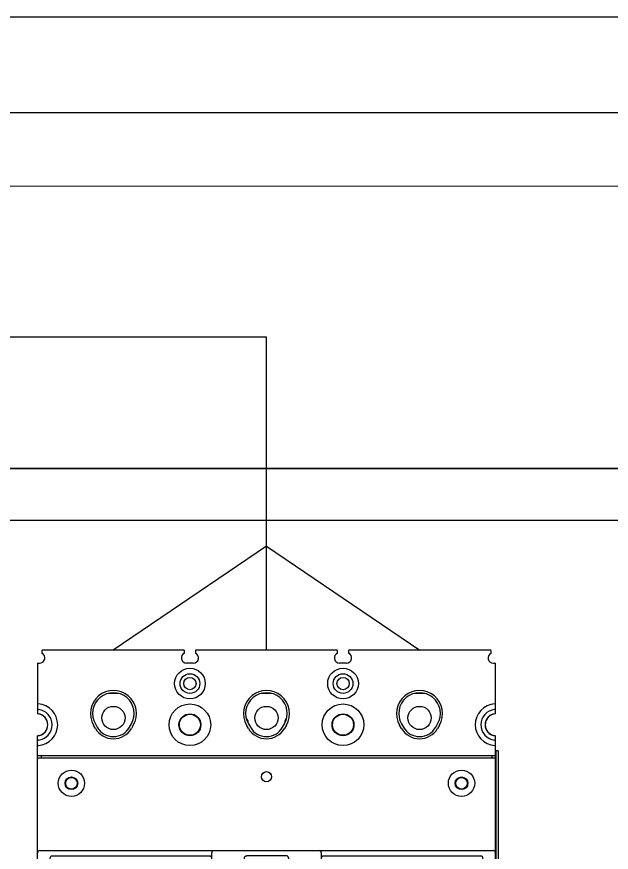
# Model space of a CAD drawing. Header units: metres. Extents: x 665631 to 671054, y 4275967 to 4279024.
# Drawn here: x 666112.53 to 666125.44, y 4276650.11 to 4276668.25 of the extents above; entities that cross this region are included whole.
import ezdxf

# ---------------------------------------------------------------- set-up
doc = ezdxf.new("R2010")
doc.units = ezdxf.units.M
doc.linetypes.add('CENTER', pattern=[2, 1.25, -0.25, 0.25, -0.25])
doc.layers.get('0').update_dxf_attribs({"color": 5, "lineweight": 0})
doc.layers.add('AFB ANTED', color=7, linetype='Continuous')
doc.layers.add('DEFAULT_1', color=7, linetype='CENTER')

# ---------------------------------------------------------------- blocks, each defined once
blk = doc.blocks.new('2DF009C')
at = {"color": 7, "linetype": 'Continuous'}
for p, q in [((0.7759066537846593, 126.9383285142058), (0.7759066537846593, 126.6376146876773)), ((25.87260736190092, 127.0935098437776), (0.9310879833565195, 127.0935098437776)), ((26.02778869147278, 126.5502341016672), (26.02778869147278, 126.9383285142058)), ((27.96755532889802, 126.9383285142058), (27.96755532889802, 126.5502341016672)), ((52.97502677073317, 127.0935098437776), (28.12273665846988, 127.0935098437776)), ((53.13020810030503, 126.5502341016672), (53.13020810030503, 126.9383285142058)), ((55.0699747318049, 126.9383285142058), (55.0699747318049, 126.5502341016672)), ((80.16667543992116, 127.0935098437776), (55.22515606730212, 127.0935098437776)), ((80.32185676949302, 126.6376146876773), (80.32185676949302, 126.9383285142058)), ((5.925357982050627e-09, 124.7657898824227), (5.925357982050627e-09, 115.8014436927251)), ((5.925357982050627e-09, 124.7657898824227), (0.3879533298550086, 124.7657898824227)), ((27.59512013437052, 124.7657898824227), (26.40022388600119, 124.7657898824227)), ((54.69753954320186, 124.7657898824227), (53.50264329483252, 124.7657898824227)), ((80.70981009934803, 124.7657898824227), (81.09776342920304, 124.7657898824227)), ((81.09776342920304, 115.8014436927251), (81.09776342920304, 124.7657898824227)), ((14.35779852382166, 119.4120339766378), (12.54288516130691, 119.4120339766378)), ((41.45633839882157, 119.4120339766378), (39.64142503038147, 119.4120339766378)), ((68.55487827382149, 119.4120339766378), (66.73996490538138, 119.4120339766378)), ((10.25855619218419, 114.0000850693013), (10.59453363280863, 113.418155077482)), ((16.30615005231903, 113.418155077482), (16.64212748701812, 114.0000850693013)), ((37.35709606718501, 114.0000850693013), (37.69307350780855, 113.418155077482)), ((43.40468992139449, 113.418155077482), (43.74066736201894, 114.0000850693013)), ((64.45563594218493, 114.0000850693013), (64.79161337688402, 113.418155077482)), ((70.50322979639441, 113.418155077482), (70.8392072310935, 114.0000850693013)), ((10.25855619218419, 113.2241784095913), (9.922578757485098, 113.8061084014116)), ((16.9781049217172, 113.8061084014116), (16.64212748701812, 113.2241784095913)), ((37.35709606718501, 113.2241784095913), (37.02111863248592, 113.8061084014116)), ((44.07664479671803, 113.8061084014116), (43.74066736201894, 113.2241784095913)), ((64.45563594218493, 113.2241784095913), (64.11965850156048, 113.8061084014116)), ((71.17518467171794, 113.8061084014116), (70.8392072310935, 113.2241784095913)), ((5.925357982050627e-09, 17.20965933655134), (5.925357982050627e-09, 111.9271591072766)), ((81.09776342920304, 17.20965933655134), (81.09776342920304, 111.9271591072766)), ((5.925357982050627e-09, 108.3941594940752), (81.09776342920304, 108.3941594940752)), ((0.6750387919328205, 108.3941594940752), (0.6750387919328205, 107.9286154994343)), ((80.42272463727022, 108.3941594940752), (80.42272463727022, 107.9286154994343)), ((81.19863129105488, 72.00413744281377), (81.19863129105488, 109.2476568126458)), ((81.58658462090989, 109.2476568126458), (81.19863129105488, 109.2476568126458)), ((81.58658462090989, 109.2476568126458), (81.58658462090989, 72.00413744281377)), ((0.01939766915893415, 46.47680854454211), (0.01939766915893415, 107.7734341698624)), ((80.92318443047225, 107.9286154994343), (0.1745789987307944, 107.9286154994343)), ((81.07836576004411, 46.47680854454211), (81.07836576004411, 107.7734341698624)), ((0.01878129229953629, 101.584962231881), (5.925357982050627e-09, 101.5661809455069)), ((5.925357982050627e-09, 101.5661809455069), (0.01939766915893415, 101.5661809455069)), ((81.07836576004411, 101.5661809455069), (81.09776342920304, 101.5661809455069)), ((81.07898213690441, 101.584962231881), (81.09776342920304, 101.5661809455069)), ((0.01878129229953629, 90.45193450585884), (5.925357982050627e-09, 90.47071579815747)), ((0.01939766915893415, 90.47071579815747), (5.925357982050627e-09, 90.47071579815747)), ((0.4073509930885848, 91.59578044940463), (80.6904124301891, 91.59578044940463)), ((2.219093031840202, 90.23794380379968), (2.219093031840202, 53.92551241732417)), ((30.46209522132085, 90.62589712772933), (2.607046355769853, 90.62589712772933)), ((30.8500485452505, 47.33030586311361), (30.8500485452505, 91.20782711954962)), ((36.66934844567641, 62.97668252938274), (36.66934844567641, 90.2940622185888)), ((44.04046165367163, 90.68201554844381), (37.05730177553141, 90.68201554844381)), ((44.42841498352664, 90.2940622185888), (44.42841498352664, 62.97668252938274)), ((50.24771488395254, 91.20782711954962), (50.24771488395254, 47.33030586311361)), ((78.49071707343319, 90.62589712772933), (50.63566820788219, 90.62589712772933)), ((78.87867039736375, 53.92551241732417), (78.87867039736375, 90.23794380379968)), ((33.37174516857067, 88.53094916665759), (33.37174516857067, 85.42732255151714)), ((33.37174516857067, 88.53094916665759), (33.75969849842568, 88.53094916665759)), ((33.75969849842568, 88.53094916665759), (33.75969849842568, 85.42732255151714)), ((36.28139512174675, 88.56589742887081), (36.28139512174675, 62.88051945003645)), ((44.8163683074572, 62.88051945003645), (44.8163683074572, 88.56589742887081)), ((45.90199103733903, 87.80456855471766), (45.86384229391842, 87.47439536507409)), ((45.86384229391842, 87.47439536507409), (45.86384229391842, 86.48387625829946)), ((45.97828852418115, 88.06870695475027), (45.90199103733903, 87.80456855471766)), ((46.13088348601468, 88.33284536070823), (45.97828852418115, 88.06870695475027)), ((46.13088348601468, 87.7385337651067), (46.09273475444388, 87.47439536507409)), ((46.09273475444388, 87.47439536507409), (46.09273475444388, 86.48387625829946)), ((46.28347848339945, 88.46491456072454), (46.13088348601468, 88.33284536070823)), ((46.20718098470752, 87.93663775473397), (46.13088348601468, 87.7385337651067)), ((46.32162721497025, 88.06870695475027), (46.20718098470752, 87.93663775473397)), ((46.47422221235502, 88.53094916665759), (46.28347848339945, 88.46491456072454)), ((46.47422221235502, 88.13474156068332), (46.32162721497025, 88.06870695475027)), ((46.47422221235502, 88.53094916665759), (46.77941214194834, 88.53094916665759)), ((46.47422221235502, 88.13474156068332), (46.77941214194834, 88.13474156068332)), ((46.77941214194834, 88.53094916665759), (46.97015589460352, 88.46491456072454)), ((46.77941214194834, 88.13474156068332), (46.93200708008135, 88.06870695475027)), ((46.93200708008135, 88.06870695475027), (47.04645331034408, 87.93663775473397)), ((46.97015589460352, 88.46491456072454), (47.12275083273744, 88.33284536070823)), ((47.04645331034408, 87.93663775473397), (47.12275083273744, 87.7385337651067)), ((47.12275083273744, 88.33284536070823), (47.2753457767958, 88.06870695475027)), ((47.12275083273744, 87.7385337651067), (47.16089954060772, 87.47439536507409)), ((47.16089954060772, 87.47439536507409), (47.16089954060772, 86.48387625829946)), ((47.2753457767958, 88.06870695475027), (47.35164329918825, 87.80456855471766)), ((47.35164329918825, 87.80456855471766), (47.38979200705853, 87.47439536507409)), ((47.38979200705853, 87.47439536507409), (47.38979200705853, 86.48387625829946)), ((47.69498199590271, 88.53094916665759), (47.69498199590271, 85.42732255151714)), ((47.69498199590271, 88.53094916665759), (48.0383206866918, 88.53094916665759)), ((47.92387445642908, 88.13474156068332), (47.92387445642908, 85.42732255151714)), ((47.92387445642908, 88.13474156068332), (48.87759312490653, 85.42732255151714)), ((48.0383206866918, 88.53094916665759), (48.99203935516925, 85.88956480490015)), ((48.99203935516925, 88.53094916665759), (48.99203935516925, 85.88956480490015)), ((48.99203935516925, 88.53094916665759), (49.22093181569562, 88.53094916665759)), ((49.22093181569562, 88.53094916665759), (49.22093181569562, 85.42732255151714)), ((45.86384229391842, 86.48387625829946), (45.90199103733903, 86.1537032523338)), ((45.90199103733903, 86.1537032523338), (45.97828852418115, 85.88956480490015)), ((45.97828852418115, 85.88956480490015), (46.13088348601468, 85.62542637524257)), ((46.09273475444388, 86.48387625829946), (46.13088348601468, 86.2197378523424)), ((46.13088348601468, 86.2197378523424), (46.20718098470752, 86.0216340523175)), ((46.20718098470752, 86.0216340523175), (46.32162721497025, 85.88956480490015)), ((46.32162721497025, 85.88956480490015), (46.47422221235502, 85.82353020489245)), ((46.47422221235502, 85.82353020489245), (46.77941214194834, 85.82353020489245)), ((46.93200708008135, 85.88956480490015), (46.77941214194834, 85.82353020489245)), ((47.04645331034408, 86.0216340523175), (46.93200708008135, 85.88956480490015)), ((47.12275083273744, 86.2197378523424), (47.04645331034408, 86.0216340523175)), ((47.16089954060772, 86.48387625829946), (47.12275083273744, 86.2197378523424)), ((47.2753457767958, 85.88956480490015), (47.12275083273744, 85.62542637524257)), ((47.35164329918825, 86.1537032523338), (47.2753457767958, 85.88956480490015)), ((47.38979200705853, 86.48387625829946), (47.35164329918825, 86.1537032523338)), ((33.37174516857067, 85.42732255151714), (33.75969849842568, 85.42732255151714)), ((46.13088348601468, 85.62542637524257), (46.28347848339945, 85.4933571574511)), ((46.28347848339945, 85.4933571574511), (46.47422221235502, 85.42732255151714)), ((46.47422221235502, 85.42732255151714), (46.77941214194834, 85.42732255151714)), ((46.97015589460352, 85.4933571574511), (46.77941214194834, 85.42732255151714)), ((47.12275083273744, 85.62542637524257), (46.97015589460352, 85.4933571574511)), ((47.69498199590271, 85.42732255151714), (47.92387445642908, 85.42732255151714)), ((48.87759312490653, 85.42732255151714), (49.22093181569562, 85.42732255151714)), ((44.04046165367163, 83.12013953857877), (37.05730177553141, 83.12013953857877)), ((81.09776342920304, 82.7116492662326), (81.07836576004411, 82.7116492662326)), ((81.07898213690441, 82.69286797393306), (81.09776342920304, 82.7116492662326)), ((32.20788519085636, 77.6682560136669), (32.20788519085636, 77.28030268973725)), ((32.20788519085636, 77.6682560136669), (34.9235584761409, 77.6682560136669)), ((32.20788519085636, 77.28030268973725), (33.37174516857067, 77.28030268973725)), ((33.37174516857067, 77.28030268973725), (33.37174516857067, 76.11644270609668)), ((33.75969849842568, 77.28030268973725), (33.75969849842568, 76.11644270609668)), ((33.75969849842568, 77.28030268973725), (34.9235584761409, 77.28030268973725)), ((34.9235584761409, 77.6682560136669), (34.9235584761409, 77.28030268973725)), ((32.78981517675129, 76.11644270609668), (33.56572183646131, 73.78872275066624)), ((32.78981517675129, 76.11644270609668), (33.37174516857067, 76.11644270609668)), ((34.34162848432152, 76.11644270609668), (33.56572183646131, 73.78872275066624)), ((33.75969849842568, 76.11644270609668), (34.34162848432152, 76.11644270609668)), ((37.05730177553141, 72.71049816065533), (43.26455499988697, 72.71049816065533)), ((81.58658462090989, 72.00413744281377), (81.19863129105488, 72.00413744281377)), ((45.56692866998583, 69.71108567579176), (45.42623094049577, 69.44694727575916)), ((45.70762642317641, 69.84315488173343), (45.56692866998583, 69.71108567579176)), ((45.88349861170082, 69.90918948174112), (45.70762642317641, 69.84315488173343)), ((45.88349861170082, 69.90918948174112), (46.16489407068093, 69.90918948174112)), ((46.16489407068093, 69.90918948174112), (46.34076627698141, 69.84315488173343)), ((46.34076627698141, 69.84315488173343), (46.4814639886954, 69.71108567579176)), ((46.4814639886954, 69.71108567579176), (46.62216169448493, 69.44694727575916)), ((47.00908051279566, 69.90918948174112), (47.00908051279566, 66.80556286660067)), ((47.00908051279566, 69.90918948174112), (48.27536016708018, 69.90918948174112)), ((48.27536016708018, 69.90918948174112), (48.27536016708018, 69.51298187576685)), ((48.5567555845837, 69.90918948174112), (48.5567555845837, 66.80556286660067)), ((48.5567555845837, 69.90918948174112), (49.8230354403222, 69.90918948174112)), ((49.8230354403222, 69.90918948174112), (49.8230354403222, 69.51298187576685)), ((45.35588206982629, 69.18280886980119), (45.32070763449065, 68.85263568015762)), ((45.32070763449065, 68.85263568015762), (45.32070763449065, 67.86211657338299)), ((45.42623094049577, 69.44694727575916), (45.35588206982629, 69.18280886980119)), ((45.56692866998583, 69.11677408611467), (45.53175424057554, 68.85263568015762)), ((45.53175424057554, 68.85263568015762), (45.53175424057554, 67.86211657338299)), ((45.63727754658066, 69.3148780698175), (45.56692866998583, 69.11677408611467)), ((45.74280085258579, 69.44694727575916), (45.63727754658066, 69.3148780698175)), ((45.88349861170082, 69.51298187576685), (45.74280085258579, 69.44694727575916)), ((45.88349861170082, 69.51298187576685), (46.16489407068093, 69.51298187576685)), ((46.16489407068093, 69.51298187576685), (46.30559177647046, 69.44694727575916)), ((46.30559177647046, 69.44694727575916), (46.41111508247468, 69.3148780698175)), ((46.41111508247468, 69.3148780698175), (46.4814639886954, 69.11677408611467)), ((46.4814639886954, 69.11677408611467), (46.51663838847981, 68.85263568015762)), ((46.51663838847981, 68.85263568015762), (46.51663838847981, 67.86211657338299)), ((46.62216169448493, 69.44694727575916), (46.69251059478029, 69.18280886980119)), ((46.69251059478029, 69.18280886980119), (46.72768500049006, 68.85263568015762)), ((46.72768500049006, 68.85263568015762), (46.72768500049006, 67.86211657338299)), ((47.22012711888055, 69.51298187576685), (47.22012711888055, 68.65453188013271)), ((47.22012711888055, 69.51298187576685), (48.27536016708018, 69.51298187576685)), ((47.22012711888055, 68.65453188013271), (48.13466236056411, 68.65453188013271)), ((47.22012711888055, 68.25832427415935), (47.22012711888055, 66.80556286660067)), ((47.22012711888055, 68.25832427415935), (48.13466236056411, 68.25832427415935)), ((48.13466236056411, 68.65453188013271), (48.13466236056411, 68.25832427415935)), ((48.76780239212258, 69.51298187576685), (48.76780239212258, 68.65453188013271)), ((48.76780239212258, 69.51298187576685), (49.8230354403222, 69.51298187576685)), ((48.76780239212258, 68.65453188013271), (49.68233743235214, 68.65453188013271)), ((48.76780239212258, 68.25832427415935), (48.76780239212258, 66.80556286660067)), ((48.76780239212258, 68.25832427415935), (49.68233743235214, 68.25832427415935)), ((49.68233743235214, 68.65453188013271), (49.68233743235214, 68.25832427415935)), ((45.32070763449065, 67.86211657338299), (45.35588206982629, 67.53194356741733)), ((45.35588206982629, 67.53194356741733), (45.42623094049577, 67.26780511998368)), ((45.42623094049577, 67.26780511998368), (45.56692866998583, 67.0036666903261)), ((45.53175424057554, 67.86211657338299), (45.56692866998583, 67.59797816742594)), ((45.56692866998583, 67.59797816742594), (45.63727754658066, 67.39987436740103)), ((45.56692866998583, 67.0036666903261), (45.70762642317641, 66.87159747253463)), ((45.63727754658066, 67.39987436740103), (45.74280085258579, 67.26780511998368)), ((45.70762642317641, 66.87159747253463), (45.88349861170082, 66.80556286660067)), ((45.74280085258579, 67.26780511998368), (45.88349861170082, 67.20177051997598)), ((45.88349861170082, 67.20177051997598), (46.16489407068093, 67.20177051997598)), ((45.88349861170082, 66.80556286660067), (46.16489407068093, 66.80556286660067)), ((46.30559177647046, 67.26780511998368), (46.16489407068093, 67.20177051997598)), ((46.34076627698141, 66.87159747253463), (46.16489407068093, 66.80556286660067)), ((46.41111508247468, 67.39987436740103), (46.30559177647046, 67.26780511998368)), ((46.4814639886954, 67.0036666903261), (46.34076627698141, 66.87159747253463)), ((46.4814639886954, 67.59797816742594), (46.41111508247468, 67.39987436740103)), ((46.51663838847981, 67.86211657338299), (46.4814639886954, 67.59797816742594)), ((46.62216169448493, 67.26780511998368), (46.4814639886954, 67.0036666903261)), ((46.69251059478029, 67.53194356741733), (46.62216169448493, 67.26780511998368)), ((46.72768500049006, 67.86211657338299), (46.69251059478029, 67.53194356741733)), ((47.00908051279566, 66.80556286660067), (47.22012711888055, 66.80556286660067)), ((48.5567555845837, 66.80556286660067), (48.76780239212258, 66.80556286660067)), ((36.83412782378582, 62.97668252938274), (36.66934844567641, 62.97668252938274)), ((44.04046165367163, 62.90549264925903), (37.05730177553141, 62.90549264925903)), ((44.42841498352664, 62.97668252938274), (44.26216247609864, 62.97668252938274)), ((33.56572183646131, 61.0638536309616), (33.56572183646131, 54.08069374689603)), ((33.56572183646131, 61.0638536309616), (47.53204159866709, 61.0638536309616)), ((47.53204159866709, 61.0638536309616), (47.53204159866709, 54.08069374689603)), ((2.607046355769853, 53.53755909339361), (7.572848943549616, 53.53755909339361)), ((33.56572183646131, 54.08069374689603), (47.53204159866709, 54.08069374689603)), ((73.52491449157878, 53.53755909339361), (78.49071707343319, 53.53755909339361)), ((9.124662245194486, 51.98574578582429), (9.124662245194486, 47.33030586311361)), ((37.34386124230696, 52.14092711539615), (31.23800186918106, 52.14092711539615)), ((49.85976155409753, 52.14092711539615), (43.75390218689608, 52.14092711539615)), ((71.97310118400947, 47.33030586311361), (71.97310118400947, 51.98574578582429)), ((36.47537178371113, 46.47680854454211), (36.47537178371113, 49.42525383011071)), ((44.62239164549192, 49.42525383011071), (44.62239164549192, 46.47680854454211)), ((0.1745789987307944, 46.32162721497025), (81.09776342920304, 46.32162721497025)), ((9.512615575049495, 46.94235253918396), (30.46209522132085, 46.94235253918396)), ((50.63566820788219, 46.94235253918396), (71.58514785415355, 46.94235253918396)), ((80.70981009934803, 45.93367388511524), (81.09776342920304, 46.32162721497025)), ((8.919755464356058, 28.37840400055484), (8.919755464356058, 26.41229967732033)), ((9.172596750415323, 28.37840400055484), (8.919755464356058, 28.37840400055484)), ((9.172596750415323, 28.21511063294292), (9.172596750415323, 28.37840400055484)), ((10.48684461784524, 28.37840400055484), (10.48684461784524, 27.46185432970287)), ((10.7396859039045, 28.37840400055484), (10.48684461784524, 28.37840400055484)), ((10.7396859039045, 27.47107252566093), (10.7396859039045, 28.37840400055484)), ((11.37705654956244, 28.37840400055484), (11.37705654956244, 27.65280216668725)), ((11.62989794819896, 28.37840400055484), (11.37705654956244, 28.37840400055484)), ((11.62989794819896, 26.96275620866163), (11.62989794819896, 28.37840400055484)), ((13.3773997280714, 28.90252284016242), (13.3773997280714, 26.96275620866163)), ((13.63024113263236, 28.90252284016242), (13.3773997280714, 28.90252284016242)), ((13.63024113263236, 28.23091322072742), (13.63024113263236, 28.90252284016242)), ((15.55420494526879, 28.37840400055484), (15.55420494526879, 28.15980157569447)), ((15.73856839042583, 28.37840400055484), (15.55420494526879, 28.37840400055484)), ((15.55420494526879, 28.15980157569447), (15.73856839042583, 28.15980157569447)), ((15.73856839042583, 28.73527888485478), (15.73856839042583, 28.37840400055484)), ((15.99140978906235, 28.73527888485478), (15.73856839042583, 28.73527888485478)), ((15.73856839042583, 28.15980157569447), (15.73856839042583, 27.3288492948459)), ((15.99140978906235, 28.37840400055484), (15.99140978906235, 28.73527888485478)), ((16.21923029137815, 28.37840400055484), (15.99140978906235, 28.37840400055484)), ((15.99140978906235, 27.29461037439523), (15.99140978906235, 28.15980157569447)), ((15.99140978906235, 28.15980157569447), (16.21923029137815, 28.15980157569447)), ((16.21923029137815, 28.15980157569447), (16.21923029137815, 28.37840400055484)), ((18.63702455753992, 28.37840400055484), (18.63702455753992, 28.15980157569447)), ((18.82138800269786, 28.37840400055484), (18.63702455753992, 28.37840400055484)), ((18.63702455753992, 28.15980157569447), (18.82138800269786, 28.15980157569447)), ((18.82138800269786, 28.73527888485478), (18.82138800269786, 28.37840400055484)), ((19.07422940725974, 28.73527888485478), (18.82138800269786, 28.73527888485478)), ((18.82138800269786, 28.15980157569447), (18.82138800269786, 27.3288492948459)), ((19.07422940725974, 28.37840400055484), (19.07422940725974, 28.73527888485478)), ((19.30204990365019, 28.37840400055484), (19.07422940725974, 28.37840400055484)), ((19.07422940725974, 27.29461037439523), (19.07422940725974, 28.15980157569447)), ((19.07422940725974, 28.15980157569447), (19.30204990365019, 28.15980157569447)), ((19.30204990365019, 28.15980157569447), (19.30204990365019, 28.37840400055484)), ((19.56937699393075, 28.37840400055484), (19.56937699393075, 26.96275620866163)), ((19.81168318196524, 28.37840400055484), (19.56937699393075, 28.37840400055484)), ((19.81168318196524, 28.14926659617322), (19.81168318196524, 28.37840400055484)), ((20.26995844696194, 28.14926659617322), (20.26995844696194, 28.40869227405892)), ((20.52806652954496, 28.90252284016242), (20.52806652954496, 28.62334398679559)), ((20.78090792818057, 28.90252284016242), (20.52806652954496, 28.90252284016242)), ((20.52806652954496, 28.62334398679559), (20.78090792818057, 28.62334398679559)), ((20.52806652954496, 28.37840400055484), (20.52806652954496, 26.96275620866163)), ((20.78090792818057, 28.37840400055484), (20.52806652954496, 28.37840400055484)), ((20.78090792818057, 28.62334398679559), (20.78090792818057, 28.90252284016242)), ((20.78090792818057, 26.96275620866163), (20.78090792818057, 28.37840400055484)), ((21.15490242083433, 28.37840400055484), (21.15490242083433, 26.41229967732033)), ((21.4077438253953, 28.37840400055484), (21.15490242083433, 28.37840400055484)), ((21.4077438253953, 28.21511063294292), (21.4077438253953, 28.37840400055484)), ((9.172596750415323, 26.41229967732033), (9.172596750415323, 27.10497942762686)), ((11.39549294147946, 27.18004167220442), (11.39549294147946, 26.96275620866163)), ((11.39549294147946, 26.96275620866163), (11.62989794819896, 26.96275620866163)), ((12.16981926301469, 27.4223478898657), (11.91697809545713, 27.4223478898657)), ((12.21854392843488, 27.97675503260325), (12.21327632017255, 28.01362769793377)), ((12.33047894499668, 27.60934510360403), (12.60570720474243, 27.5408672627027)), ((12.63204454097013, 27.79634229364274), (12.44504752868488, 27.84111625286641)), ((12.78611994370294, 27.96753684256964), (13.03896134826391, 27.96753684256964)), ((13.03896134826391, 27.96753684256964), (13.03896134826391, 28.01889530619701)), ((13.3773997280714, 26.96275620866163), (13.63024113263236, 26.96275620866163)), ((13.63024113263236, 26.96275620866163), (13.63024113263236, 27.7581527262455)), ((14.26761177236494, 27.84770064469285), (14.26761177236494, 26.96275620866163)), ((14.26761177236494, 26.96275620866163), (14.52045317692591, 26.96275620866163)), ((14.52045317692591, 26.96275620866163), (14.52045317692591, 27.97280444490752)), ((16.21923029137815, 26.93378481352283), (16.21923029137815, 27.15238715543092)), ((19.30204990365019, 26.93378481352283), (19.30204990365019, 27.15238715543092)), ((19.56937699393075, 26.96275620866163), (19.82221839256636, 26.96275620866163)), ((19.82221839256636, 26.96275620866163), (19.82221839256636, 27.70942806674975)), ((20.52806652954496, 26.96275620866163), (20.78090792818057, 26.96275620866163)), ((21.4077438253953, 26.41229967732033), (21.4077438253953, 27.10497942762686)), ((8.919755464356058, 26.41229967732033), (9.172596750415323, 26.41229967732033)), ((21.15490242083433, 26.41229967732033), (21.4077438253953, 26.41229967732033)), ((26.43681439189004, 18.77694101448833), (0.4619295203974616, 18.77694101448833)), ((26.49022940625946, 18.78063580946036), (26.43681439189004, 18.77694101448833)), ((53.53923380072229, 18.77694101448833), (27.55852962848166, 18.77694101448833)), ((53.59264880916635, 18.78063580946036), (53.53923380072229, 18.77694101448833)), ((80.63583390880649, 18.77694101448833), (54.660949037313, 18.77694101448833)), ((1.83889876964804, 15.16058048377545), (1.83889876964804, 13.19337718977476)), ((1.840838536564661, 15.13017974584636), (1.840838536564661, 13.22920844081364)), ((2.61674519034932, 13.22920844081364), (2.61674519034932, 15.13017974584636)), ((3.58662850609926, 15.13017974584636), (3.58662850609926, 13.22920844081364)), ((23.31211540618824, 13.19041310842113), (23.31211540618824, 15.13017974584636)), ((25.05790537572284, 15.13017974584636), (25.05790537572284, 13.22920844081364)), ((25.13549604050877, 12.84125511688399), (25.13549604050877, 15.51813308755118)), ((28.85984797986202, 15.51813306977601), (28.85984797986202, 12.84125509318346)), ((28.93743864464795, 13.22920844081364), (28.93743864464795, 15.13017974584636)), ((30.68322861418346, 15.13017974584636), (30.68322861418346, 13.19041310842113)), ((50.41453481501958, 13.3843897703855), (50.41453481501958, 15.13017974584636)), ((52.16032478455509, 15.13017974584636), (52.16032478455509, 13.22920844081364)), ((52.23791544934102, 12.84125511688399), (52.23791544934102, 15.51813308755118)), ((55.96226738869427, 15.51813306977601), (55.96226738869427, 12.84125509318346)), ((56.0398580534802, 13.22920844081364), (56.0398580534802, 15.13017974584636)), ((57.78564802301571, 15.13017974584636), (57.78564802301571, 13.3843897703855)), ((77.51113492310378, 13.22920844081364), (77.51113492310378, 15.13017974584636)), ((78.48101823885372, 15.13017974584636), (78.48101823885372, 13.22920844081364)), ((79.25692489263929, 13.22920844081364), (79.25692489263929, 15.13017974584636)), ((79.258864659555, 15.1659715534588), (79.258864659555, 13.19883095892328)), ((5.925357982050627e-09, 11.14972885010957), (5.925357982050627e-09, 2.327719961354887)), ((81.09776342920304, 2.327719961354887), (81.09776342920304, 11.14972885010957)), ((0.3879533298550086, 2.327719961354887), (5.925357982050627e-09, 2.327719961354887)), ((26.40022388600119, 2.327719961354887), (27.59512013437052, 2.327719961354887)), ((53.50264329483252, 2.327719961354887), (54.69753954320186, 2.327719961354887)), ((81.09776342920304, 2.327719961354887), (80.70981009934803, 2.327719961354887)), ((0.7759066537846593, 0.4558951561002687), (0.7759066537846593, 0.1551813295718603)), ((25.87260736190092, 0), (0.9310879833565195, 0)), ((26.02778869147278, 0.1551813295718603), (26.02778869147278, 0.5432757421103815)), ((27.96755532889802, 0.5432757421103815), (27.96755532889802, 0.1551813295718603)), ((52.97502677073317, 0), (28.12273665846988, 0)), ((53.13020810030503, 0.1551813295718603), (53.13020810030503, 0.5432757421103815)), ((55.0699747318049, 0.5432757421103815), (55.0699747318049, 0.1551813295718603)), ((80.16667543992116, 0), (55.22515606730212, 0)), ((80.32185676949302, 0.1551813295718603), (80.32185676949302, 0.4558951561002687))]:
    blk.add_line(p, q, dxfattribs=at)
for centre, radius in [((26.99767201314808, 121.1578239461733), 2.715673285285169), ((26.99767201314808, 121.1578239461733), 1.745789969535116), ((54.10009141605497, 121.1578239461733), 2.715673285285169), ((54.10009141605497, 121.1578239461733), 1.745789969535116), ((26.99767201314808, 121.1578239461733), 1.086269312929046), ((54.10009141605497, 121.1578239461733), 1.086269312929046), ((13.45034183960161, 115.0669567130717), 2.056152634604205), ((26.99767201314808, 113.864301402964), 3.685556601035221), ((40.54888171460152, 115.0669567130717), 2.056152634604205), ((54.10009141605497, 113.864301402964), 3.685556601035221), ((67.64742158960144, 115.0669567130717), 2.056152634604205), ((26.99767201314808, 113.864301402964), 1.939766637425212), ((26.99767201314808, 113.864301402964), 1.86217596671411), ((54.10009141605497, 113.864301402964), 1.939766637425212), ((54.10009141605497, 113.864301402964), 1.86217596671411), ((6.021035635979388, 103.5059475770067), 2.327719961355189), ((40.54888171460152, 104.669807554722), 0.8922926509640571), ((75.07672779322456, 103.5059475770067), 2.327719961355189), ((6.021035635979388, 103.5059475770067), 1.125064645322043), ((6.021035635979388, 103.5059475770067), 1.028076317302103), ((75.07672779322456, 103.5059475770067), 1.125064645322043), ((75.07672779322456, 103.5059475770067), 1.028076317302103), ((33.56572183646131, 68.3573761741709), 1.551813307570128), ((33.56572183646131, 68.3573761741709), 1.163859977715043), ((6.021035635979388, 50.58911380782592), 2.327719961355189), ((75.07672779322456, 50.58911380782592), 2.327719961355189), ((6.021035635979388, 50.58911380782592), 1.125064645322043), ((6.021035635979388, 50.58911380782592), 1.028076317302103), ((40.54888171460152, 49.42525383011071), 1.047473980536048), ((75.07672779322456, 50.58911380782592), 1.125064645322043), ((75.07672779322456, 50.58911380782592), 1.028076317302103), ((15.30863827840858, 31.96735412290946), 2.036754965445154), ((15.30863827840858, 31.96735412290946), 1.280245980819141), ((13.45034183960161, 12.02655313070591), 3.685556601035221), ((40.54888171460152, 12.02655313070591), 3.685556601035221), ((67.64742158960144, 12.02655313070591), 3.685556601035221), ((13.45034183960161, 12.02655313070591), 2.056152634604205), ((40.54888171460152, 12.02655313070591), 2.056152634604205), ((67.64742158960144, 12.02655313070591), 2.056152634604205), ((26.99767201314808, 5.935685897604344), 2.715673285285169), ((26.99767201314808, 5.935685897604344), 1.745789969535116), ((54.10009141605497, 5.935685897604344), 2.715673285285169), ((54.10009141605497, 5.935685897604344), 1.745789969535116), ((26.99767201314808, 5.935685897604344), 1.086269312929046), ((54.10009141605497, 5.935685897604344), 1.086269312929046)]:
    blk.add_circle(centre, radius, dxfattribs=at)
for centre, radius, start, end in [((0.3879533298550086, 125.6968778657792), 0.9310879833570549, 270, 59.99999999999823), ((0.9310879833565195, 126.9383285142058), 0.155181329571991, 90, 180), ((0.9310879833565195, 126.6376146876773), 0.155181329571991, 180, 240.0000000000268), ((26.40022388600119, 125.6968778657792), 0.9310879833570549, 113.5781784782381, 270), ((25.87260736190092, 126.9383285142058), 0.155181329571991, 0, 90), ((25.87260736190092, 126.6464050258528), 0.155181329571991, 299.0592810682174, 0), ((27.59512013437052, 125.6968778657792), 0.9310879833570549, 270, 66.42182152183557), ((28.12273665846988, 126.9383285142058), 0.155181329571991, 90, 180), ((28.12273665846988, 126.6464050258528), 0.155181329571991, 180, 240.9407189320761), ((53.50264329483252, 125.6968778657792), 0.9310879833570549, 113.5781784781644, 270), ((52.97502677073317, 126.9383285142058), 0.155181329571991, 0, 90), ((52.97502677073317, 126.6464050258528), 0.155181329571991, 299.0592810679238, 0), ((54.69753954320186, 125.6968778657792), 0.9310879833570549, 270, 66.4218215217619), ((55.22515606730212, 126.9383285142058), 0.155181329571991, 90, 180), ((55.22515606730212, 126.6464050258528), 0.155181329571991, 180, 240.9407189317826), ((80.70981009934803, 125.6968778657792), 0.9310879833570549, 120.0000000000018, 270), ((80.16667543992116, 126.9383285142058), 0.155181329571991, 0, 90), ((80.16667543992116, 126.6376146876773), 0.155181329571991, 299.9999999999732, 0), ((13.45034183960161, 115.8428633668564), 4.073509930890306, 330.0000000000071, 209.9999999999929), ((40.54888171460152, 115.8428633668564), 4.073509930890306, 330.0000000000071, 209.9999999999929), ((67.64742158960144, 115.8428633668564), 4.073509930890306, 330.0000000000071, 209.9999999999929), ((13.45034183960161, 115.8428633668564), 3.685556601035221, 330.0000000000061, 209.9999999999938), ((40.54888171460152, 115.8428633668564), 3.685556601035221, 330.0000000000061, 209.9999999999938), ((67.64742158960144, 115.8428633668564), 3.685556601035221, 330.0000000000061, 209.9999999999938), ((0.1551813354972182, 117.696623971613), 0.155181329571991, 180, 266.2064475641058), ((-0.09892809493612731, 113.864301402964), 3.685556601035221, 273.7935524359098, 86.20644756409015), ((81.19669152413917, 113.864301402964), 3.685556601035221, 93.79355243589576, 266.2064475641042), ((80.94258209370582, 117.696623971613), 0.155181329571991, 273.7935524358943, 0), ((0.1551813354972182, 116.4121529403683), 0.155181329571991, 84.30445242239492, 180), ((0.1551813354972182, 115.943780993668), 0.155181329571991, 180, 263.0330785816677), ((-0.1008678618518388, 113.864301402964), 1.939766637425212, 272.9807248786137, 87.01927512138629), ((-0.09892809493612731, 113.864301402964), 1.939766637425212, 276.9669214183015, 83.03307858169845), ((-0.09892809493612731, 113.864301402964), 2.715673285285169, 275.6955475775976, 84.30445242240245), ((81.19669152413917, 113.864301402964), 2.715673285285169, 95.69554757759755, 264.3044524224024), ((81.19669152413917, 113.864301402964), 1.939766637425212, 96.96692141830158, 263.0330785816985), ((81.19863129105488, 113.864301402964), 1.939766637425212, 92.98072487858688, 267.0192751214131), ((80.94258209370582, 116.4121529403683), 0.155181329571991, 0, 95.69554757760508), ((80.94258209370582, 115.943780993668), 0.155181329571991, 276.9669214183323, 0), ((36.84479079150879, 114.5626173919627), 0.3879533298550842, 5.979156796253182, 69.33778936799789), ((40.54888171460152, 114.9505707158924), 3.33639860949824, 185.979156796301, 196.0188585158035), ((40.54888171460152, 114.9505707158924), 3.33639860949824, 346.3770586425017, 354.020843203699), ((44.25297263769517, 114.5626173919627), 0.3879533298550842, 110.6622106321278, 174.0208432037468), ((13.45034183960161, 115.0669567130717), 3.685556601035221, 209.9999999999938, 330.0000000000061), ((13.45034183960161, 115.0669567130717), 3.297603277105242, 210.0000000000031, 329.9999999999969), ((40.54888171460152, 115.0669567130717), 3.685556601035221, 209.9999999999938, 330.0000000000061), ((40.54888171460152, 115.0669567130717), 3.297603277105242, 210.0000000000031, 329.9999999999969), ((67.64742158960144, 115.0669567130717), 3.685556601035221, 209.9999999999938, 330.0000000000061), ((67.64742158960144, 115.0669567130717), 3.297603277105242, 210.0000000000031, 329.9999999999969), ((0.1551813354972182, 111.784821812259), 0.155181329571991, 96.9669214183323, 180), ((0.1551813354972182, 111.3164498655588), 0.155181329571991, 180, 275.6955475776051), ((80.94258209370582, 111.3164498655588), 0.155181329571991, 264.3044524223949, 0), ((80.94258209370582, 111.784821812259), 0.155181329571991, 0, 83.03307858166772), ((0.1551813354972182, 110.0319788343149), 0.155181329571991, 93.79355243589426, 180), ((80.94258209370582, 110.0319788343149), 0.155181329571991, 0, 86.20644756410574), ((0.1745789987307944, 107.7734341698624), 0.155181329571991, 90, 180), ((80.92318443047225, 107.7734341698624), 0.155181329571991, 0, 90), ((0.4073509930885848, 91.20782711954962), 0.3879533298550842, 90, 180), ((2.607046355769853, 90.23794380379968), 0.3879533298550842, 90, 180), ((30.46209522132085, 90.23794380379968), 0.3879533298550842, 0, 90), ((31.23800186918106, 91.20782711954962), 0.3879533298550842, 90, 180), ((49.85976155409753, 91.20782711954962), 0.3879533298550842, 0, 90), ((50.63566820788219, 90.23794380379968), 0.3879533298550842, 90, 180), ((78.49071707343319, 90.23794380379968), 0.3879533298550842, 0, 90), ((80.6904124301891, 91.20782711954962), 0.3879533298550842, 0, 90), ((36.66934844567641, 87.1945606025447), 0.3879533298550842, 90, 180), ((44.42841498352664, 87.1945606025447), 0.3879533298550842, 0, 90), ((36.66934844567641, 63.3646358533133), 0.3879533298550842, 180, 270), ((44.42841498352664, 63.3646358533133), 0.3879533298550842, 270, 0), ((2.607046355769853, 53.92551241732417), 0.3879533298550842, 180, 270), ((7.572848943549616, 51.98574578582429), 1.551813307570128, 0, 90), ((40.54888171460152, 49.42525383011071), 4.073509930890306, 0, 180), ((73.52491449157878, 51.98574578582429), 1.551813307570128, 90, 180), ((78.49071707343319, 53.92551241732417), 0.3879533298550842, 270, 0), ((31.23800186918106, 52.52888044525116), 0.3879533298550842, 180, 270), ((37.34386124230696, 52.52888044525116), 0.3879533298550842, 270, 315.9207901520735), ((43.75390218689608, 52.52888044525116), 0.3879533298550842, 224.0792098479265, 270), ((49.85976155409753, 52.52888044525116), 0.3879533298550842, 270, 0), ((0.3879533298550086, 45.93367388511524), 0.3879533298550842, 90, 180), ((0.1745789987307944, 46.47680854454211), 0.155181329571991, 180, 270), ((9.512615575049495, 47.33030586311361), 0.3879533298550842, 180, 270), ((30.46209522132085, 47.33030586311361), 0.3879533298550842, 270, 0), ((36.32019045413927, 46.47680854454211), 0.155181329571991, 270, 0), ((44.77757297506378, 46.47680854454211), 0.155181329571991, 180, 270), ((50.63566820788219, 47.33030586311361), 0.3879533298550842, 180, 270), ((71.58514785415355, 47.33030586311361), 0.3879533298550842, 270, 0), ((80.92318443047225, 46.47680854454211), 0.155181329571991, 270, 0), ((0.1551813354972182, 18.9625023144954), 0.155181329571991, 180, 266.2064475641058), ((0.1551813354972182, 17.67803127732532), 0.155181329571991, 84.30445242239492, 180), ((-0.09892809493612731, 15.13017974584636), 3.685556601035221, 0, 86.20644756409015), ((-0.09892809493612731, 15.13017974584636), 2.715673285285169, 0, 84.30445242240245), ((0.4619295203974616, 19.16489434434334), 0.3879533298550842, 262.0861418376896, 270), ((26.99767201314808, 15.13017974584636), 3.685556601035221, 98.18109674209809, 180), ((26.43681439189004, 19.16489434434334), 0.3879533298550842, 270, 277.9138581623104), ((26.99767201314808, 15.13017974584636), 3.685556601035221, 0, 97.91385816229707), ((27.55852962848166, 19.16489434434334), 0.3879533298550842, 262.0861418376896, 270), ((54.10009141605497, 15.13017974584636), 3.685556601035221, 98.12948535769397, 180), ((53.53923380072229, 19.16489434434334), 0.3879533298550842, 270, 277.9138581623104), ((54.10009141605497, 15.13017974584636), 3.685556601035221, 0, 97.91385816229707), ((54.660949037313, 19.16489434434334), 0.3879533298550842, 262.0861418376896, 270), ((81.19669152413917, 15.13017974584636), 3.685556601035221, 93.79355243589576, 180), ((81.19669152413917, 15.13017974584636), 2.715673285285169, 95.69554757759755, 180), ((80.63583390880649, 19.16489434434334), 0.3879533298550842, 270, 277.9138581621773), ((80.94258209370582, 17.67803127732532), 0.155181329571991, 0, 95.69554757760508), ((80.94258209370582, 18.9625023144954), 0.155181329571991, 273.7935524358943, 0), ((0.1551813354972182, 17.20965933655134), 0.155181329571991, 180, 263.0330785816677), ((-0.09892809493612731, 15.13017974584636), 1.939766637425212, 0, 83.03307858169845), ((26.99767201314808, 15.13017974584636), 1.939766637425212, 0, 180), ((54.10009141605497, 15.13017974584636), 1.939766637425212, 0, 180), ((81.19669152413917, 15.13017974584636), 1.939766637425212, 96.96692141830158, 180), ((80.94258209370582, 17.20965933655134), 0.155181329571991, 276.9669214183323, 0), ((26.99767201314808, 15.51813306977601), 1.86217596671411, 0, 6.264827082094041), ((54.10009141605497, 15.51813306977601), 1.86217596671411, 0, 6.264827082094041), ((54.10009141605497, 13.3843897703855), 3.685556601035221, 180, 0), ((-0.09892809493612731, 13.22920844081364), 1.939766637425212, 276.9669214183015, 0), ((-0.09892809493612731, 13.22920844081364), 3.685556601035221, 273.7935524359098, 0), ((-0.09892809493612731, 13.22920844081364), 2.715673285285169, 275.6955475775976, 0), ((26.99767201314808, 13.19041310842113), 3.685556601035221, 180, 0), ((26.99767201314808, 13.22920844081364), 1.939766637425212, 180, 0), ((26.99767201314808, 12.84125511688399), 1.86217596671411, 180, 186.264827082094), ((54.10009141605497, 13.22920844081364), 1.939766637425212, 180, 0), ((54.10009141605497, 12.84125511688399), 1.86217596671411, 180, 186.264827082094), ((81.19669152413917, 13.22920844081364), 3.685556601035221, 180, 266.2064475641042), ((81.19669152413917, 13.22920844081364), 2.715673285285169, 180, 264.3044524224024), ((81.19669152413917, 13.22920844081364), 1.939766637425212, 180, 263.0330785816985), ((0.1551813354972182, 11.14972885010957), 0.155181329571991, 96.9669214183323, 180), ((0.1551813354972182, 10.68135690340932), 0.155181329571991, 180, 275.6955475776051), ((80.94258209370582, 10.68135690340932), 0.155181329571991, 264.3044524223949, 0), ((80.94258209370582, 11.14972885010957), 0.155181329571991, 0, 83.03307858166772), ((0.1551813354972182, 9.396885872164603), 0.155181329571991, 93.79355243589426, 180), ((80.94258209370582, 9.396885872164603), 0.155181329571991, 0, 86.20644756410574), ((0.1551813354972182, 2.482901290927657), 0.155181329571991, 180, 270), ((0.3879533298550086, 1.396631977998368), 0.9310879833570549, 300.0000000000017, 90), ((26.40022388600119, 1.396631977998368), 0.9310879833570549, 90, 246.4218215217619), ((27.59512013437052, 1.396631977998368), 0.9310879833570549, 299.0592810679973, 90), ((53.50264329483252, 1.396631977998368), 0.9310879833570549, 90, 240.9407189320027), ((54.69753954320186, 1.396631977998368), 0.9310879833570549, 299.0592810679973, 90), ((80.70981009934803, 1.396631977998368), 0.9310879833570549, 90, 239.9999999999982), ((80.94258209370582, 2.482901290927657), 0.155181329571991, 270, 0), ((0.9310879833565195, 0.4558951561002687), 0.155181329571991, 119.9999999999732, 180), ((0.9310879833565195, 0.1551813295718603), 0.155181329571991, 180, 270), ((25.87260736190092, 0.1551813295718603), 0.155181329571991, 270, 0), ((25.87260736190092, 0.44710481792481), 0.155181329571991, 0, 60.94071893207614), ((28.12273665846988, 0.44710481792481), 0.155181329571991, 119.0592810679238, 180), ((28.12273665846988, 0.1551813295718603), 0.155181329571991, 180, 270), ((52.97502677073317, 0.1551813295718603), 0.155181329571991, 270, 0), ((52.97502677073317, 0.44710481792481), 0.155181329571991, 0, 60.94071893207614), ((53.50264329483252, 1.396631977998368), 0.9310879833570549, 245.8647585004055, 246.4218215218356), ((55.22515606730212, 0.44710481792481), 0.155181329571991, 119.0592810679238, 180), ((55.22515606730212, 0.1551813295718603), 0.155181329571991, 180, 270), ((80.16667543992116, 0.1551813295718603), 0.155181329571991, 270, 0), ((80.16667543992116, 0.4558951561002687), 0.155181329571991, 0, 60.00000000002681)]:
    blk.add_arc(centre, radius, start, end, dxfattribs=at)
for points, start_tangent, end_tangent in [([(36.66934844567641, 90.2940622185888), (36.68771993991413, 90.41203277261775), (36.73919998670317, 90.51614111606341), (36.82146224747976, 90.60210037002616), (36.9282090166389, 90.65990760574368), (37.05369333304498, 90.68199876854578), (37.05730176960606, 90.68201385386328)], (0, 19.708029), (19.70802637535659, -0.0101711892085562)), ([(44.42841498352664, 90.2940622185888), (44.41004348928891, 90.41203277261775), (44.35856344249987, 90.51614111606341), (44.27630118172328, 90.60210037002616), (44.16955441256414, 90.65990760574368), (44.04407009615807, 90.68199876854578), (44.04046165367163, 90.68201385386328)], (0, 19.708029), (-19.7080263753652, -0.01017117252632238)), ([(36.66934844567641, 82.73218621464912), (36.69265733613065, 82.86463325863315), (36.7579193024003, 82.97892072569903), (36.85614766016897, 83.06391623757463), (36.98259149998648, 83.11287790128517), (37.05730178145677, 83.12009780213702)], (0, 19.708029), (19.70802830680289, 0.005227149972626846)), ([(44.42841498352664, 82.73218621464912), (44.40510609307239, 82.86463325863315), (44.33984412680275, 82.97892072569903), (44.24161576903407, 83.06391623757463), (44.1151719232912, 83.11287790128517), (44.04046164182182, 83.12009780213702)], (0, 19.708029), (-19.70802830680289, 0.005227149972626846)), ([(36.66934844567641, 72.71385725100845), (36.68833623382216, 72.71281923772676), (36.74344094011121, 72.71188282815092), (36.82926853230765, 72.71113968958707), (36.93741760207649, 72.71066257047914), (37.05730177553141, 72.71049816065533)], (0, -19.708029), (19.708029, 0)), ([(37.05730177553141, 62.90549264925903), (36.93551388942706, 62.92510442802541), (36.82838083894876, 62.9802320052213), (36.74372279144791, 63.06502529917725), (36.68878169509298, 63.17219938693415), (36.66934844567641, 63.29344597318959)], (-19.708029, 0), (0, 19.708029)), ([(44.42841498352664, 63.29344597318959), (44.40510609307239, 63.1609989351291), (44.33984412680275, 63.04671146213968), (44.24161576903407, 62.96171595618853), (44.1151719232912, 62.91275429247798), (44.04046164182182, 62.90553438570169)], (0, -19.708029), (-19.70802830680289, -0.005227149972626846)), ([(9.372656569919855, 28.38128050292653), (9.172596750415323, 28.21511063294292)], (-18.04197867144967, -7.930536721042035), (-12.97782938490891, -14.83180203215495)), ([(9.266053709719017, 28.0518462983473), (9.550541771513053, 28.20194184928914)], (11.27996531214796, 16.16071748473995), (19.708029, 0)), ([(9.582146947082947, 28.42054415564689), (9.372656569919855, 28.38128050292653)], (-19.708029, 0), (-18.04197846117372, -7.930537199419998)), ([(9.550541771513053, 28.20194184928914), (9.929803700601951, 27.68177359145193)], (19.708029, 0), (0, -19.708029)), ([(10.01935164867518, 28.22827944029632), (9.582146947082947, 28.42054415564689)], (-12.72329091877062, 15.05072341321739), (-19.708029, 0)), ([(10.18264498073586, 27.68704108121256), (10.01935164867518, 28.22827944029632)], (0, 19.708029), (-12.72329115522996, 15.05072321332393)), ([(12.10107004636302, 28.30103262391731), (11.96043515261499, 27.98992381625612)], (-15.09677495100219, -12.66861449187059), (0, -19.708029)), ([(12.48850458584275, 28.42054415564689), (12.10107004636302, 28.30103262391731)], (-19.708029, 0), (-15.09677501135084, -12.66861441995508)), ([(12.21327632017255, 28.01362769793377), (12.28570496799784, 28.14794971188257)], (0, 19.708029), (15.91995672982991, 11.61728818550974)), ([(12.28570496799784, 28.14794971188257), (12.4792865083873, 28.20194184928914)], (15.91995645572696, 11.61728856113157), (19.708029, 0)), ([(12.4792865083873, 28.20194184928914), (12.62145173834506, 28.17936883321909)], (19.708029, 0), (18.82502003519885, -5.833097610978484)), ([(12.88069156345136, 28.30565690794174), (12.48850458584275, 28.42054415564689)], (-15.62874889708389, 12.0061906938354), (-19.708029, 0)), ([(12.62145173834506, 28.17936883321909), (12.72949384218646, 28.11897829304326)], (18.82501976727687, -5.833098475636759), (13.93566579682729, -13.9356961025985)), ([(12.72949384218646, 28.11897829304326), (12.78611994370294, 27.96753684256964)], (13.9356652743481, -13.93569662507654), (3.073697640037366, -19.46686389438395)), ([(13.03896134826391, 28.01889530619701), (12.88069156345136, 28.30565690794174)], (-1.130836154036009, 19.67555886519023), (-15.62874867473136, 12.00619098327707)), ([(13.84752644804757, 28.38498831535526), (13.63024113263236, 28.23091322072742)], (-18.49933147781297, -6.795670823313855), (-14.05037357686133, -13.82003652004863)), ([(13.70909834201393, 28.04534327006695), (14.00028468800974, 28.20194184928914)], (11.42127402947719, 16.061161433982), (19.708029, 0)), ([(14.0582274308872, 28.42054415564689), (13.84752644804757, 28.38498831535526)], (-19.708029, 0), (-18.49933141796612, -6.795670986230327)), ([(14.00028468800974, 28.20194184928914), (14.19616986195979, 28.1291898803147)], (19.708029, 0), (13.83925085920387, -14.03144834722581)), ([(14.39241064888301, 28.3003791499732), (14.0582274308872, 28.42054415564689)], (-14.4299601236626, 13.42321339673731), (-19.708029, 0)), ([(14.19616986195979, 28.1291898803147), (14.26761177236494, 27.84770064469285)], (13.83925094292728, -14.03144826464921), (0, -19.708029)), ([(14.52045317692591, 27.97280444490752), (14.39241064888301, 28.3003791499732)], (0, 19.708029), (-14.42995986058933, 13.42321367954118)), ([(16.5770532399365, 28.22333917040396), (16.40227706554924, 27.68704108121256)], (-13.06119523493407, -14.75844118122833), (0, -19.708029)), ([(17.0501829218083, 28.42054415564689), (16.5770532399365, 28.22333917040396)], (-19.708029, 0), (-13.06119523044671, -14.75844118519964)), ([(16.65511800202694, 27.67255539549296), (17.04886578866353, 28.20194184928914)], (0, 19.708029), (19.708029, 0)), ([(17.04886578866353, 28.20194184928914), (17.33989666581965, 28.06761987681602)], (19.708029, 0), (11.97165455061882, -15.65521939755201)), ([(17.52557697156772, 28.21906101918466), (17.0501829218083, 28.42054415564689)], (-12.70373200261191, 15.06723598642614), (-19.708029, 0)), ([(17.69677118276377, 27.68177359145193), (17.52557697156772, 28.21906101918466)], (0, 19.708029), (-12.70373196956799, 15.06723601428666)), ([(20.1764595912382, 28.42054415564689), (19.81168318196524, 28.14926659617322)], (-19.708029, 0), (-9.84497987099817, -17.07286673070699)), ([(19.89054422488971, 28.01110194994908), (20.1830443326462, 28.15321718386804)], (11.41737534678916, 16.06393311911414), (19.708029, 0)), ([(20.26995844696194, 28.40869227405892), (20.1764595912382, 28.42054415564689)], (-19.32531454854819, 3.865051702695924), (-19.708029, 0)), ([(20.1830443326462, 28.15321718386804), (20.26995844696194, 28.14926659617322)], (19.708029, 0), (19.64998222193167, -1.511491231403757)), ([(21.60780391153003, 28.38128055032757), (21.4077438253953, 28.21511063294292)], (-18.04199418405994, -7.93050142974504), (-12.97784651115009, -14.83178704667345)), ([(21.50120092097677, 28.05184639907384), (21.78568879316754, 28.20194184928914)], (11.27992691430857, 16.160744285852), (19.708029, 0)), ([(21.81729443089625, 28.42054415564689), (21.60780391153003, 28.38128055032757)], (-19.708029, 0), (-18.04199415070286, -7.930501505632824)), ([(21.78568879316754, 28.20194184928914), (22.16495088815918, 27.68177359145193)], (19.708029, 0), (0, -19.708029)), ([(22.25449864662824, 28.22827967137619), (21.81729443089625, 28.42054415564689)], (-12.72327518366686, 15.05073671504249), (-19.708029, 0)), ([(22.41779229272015, 27.68704108121256), (22.25449864662824, 28.22827967137619)], (0, 19.708029), (-12.72327513194755, 15.05073675876387)), ([(9.166012328963006, 27.64621776893546), (9.266053709719017, 28.0518462983473)], (0, 19.708029), (11.27996517132841, 16.16071758303012)), ([(9.25784013314933, 27.28249969013086), (9.166012328963006, 27.64621776893546)], (-11.59866915212922, 15.9335269467964), (0, 19.708029)), ([(9.172596750415323, 27.10497942762686), (9.372762724106906, 26.9548549266201)], (13.18397426730216, -14.64886444691039), (18.65660326801579, -6.351185839251096)), ([(9.545274222501575, 27.14053523236726), (9.25784013314933, 27.28249969013086)], (-19.708029, 0), (-11.59866892323823, 15.93352711341556)), ([(9.372762724106906, 26.9548549266201), (9.578196300137279, 26.92193287860937)], (18.65660342258646, -6.351185385199831), (19.708029, 0)), ([(9.82958077461808, 27.28548847917409), (9.545274222501575, 27.14053523236726)], (-11.16047203607815, -16.24346856421862), (-19.708029, 0)), ([(9.578196300137279, 26.92193287860937), (10.01540099580325, 27.12736644278903)], (19.708029, 0), (12.38328581503781, 15.331687431197)), ([(9.929803700601951, 27.68177359145193), (9.82958077461808, 27.28548847917409)], (0, -19.708029), (-11.16047211014099, -16.24346851333194)), ([(10.01540099580325, 27.12736644278903), (10.18264498073586, 27.68704108121256)], (12.38328576872001, 15.33168746860754), (0, 19.708029)), ([(10.48684461784524, 27.46185432970287), (10.61194832918409, 27.04440289839295)], (0, -19.708029), (14.15510447031253, -13.71274678900545)), ([(10.61194832918409, 27.04440289839295), (10.95565452463234, 26.92193287860937)], (14.15510415430553, -13.71274711520646), (19.708029, 0)), ([(10.80816362630412, 27.2129637142898), (10.7396859039045, 27.47107252566093)], (-13.54335618866752, 14.3172591724716), (0, 19.708029)), ([(11.00832965924656, 27.14053523236726), (10.80816362630412, 27.2129637142898)], (-19.708029, 0), (-13.54335594860941, 14.31725939955365)), ([(10.95565452463234, 26.92193287860937), (11.39549294147946, 27.18004167220442)], (19.708029, 0), (8.867393766581216, 17.60044700719949)), ([(11.29535027104703, 27.29728728959344), (11.00832965924656, 27.14053523236726)], (-11.5589563518715, -15.96235994834005), (-19.708029, 0)), ([(11.36125396177704, 27.44473489910251), (11.29535027104703, 27.29728728959344)], (-4.060033644202201, -19.28529320162872), (-11.55895652724882, -15.9623598213426)), ([(11.37705654956244, 27.65280216668725), (11.36125396177704, 27.44473489910251)], (0, -19.708029), (-4.060032915354499, -19.28529335506927)), ([(11.91697809545713, 27.4223478898657), (12.06681681085774, 27.05066148052629)], (0, -19.708029), (14.83788117499824, -12.97087850924037)), ([(11.96043515261499, 27.98992381625612), (11.97976172643484, 27.86073374343414)], (0, -19.708029), (6.030814532766243, -18.76261397397005)), ([(11.97976172643484, 27.86073374343414), (12.09443699164603, 27.70235360353399)], (6.030814191864463, -18.76261408354516), (16.54626635608414, -10.70642221932047)), ([(12.06681681085774, 27.05066148052629), (12.49903980236923, 26.92193287860937)], (14.83788121624672, -12.97087846205467), (19.708029, 0)), ([(12.09443699164603, 27.70235360353399), (12.33047894499668, 27.60934510360403)], (16.5462664586005, -10.70642206088631), (19.12496732290424, -4.758364420962935)), ([(12.27253615471818, 27.20242860441613), (12.16981926301469, 27.4223478898657)], (-15.93860136822724, 11.59169502228149), (-1.961051481920152, 19.61021887053023)), ([(12.2535870219599, 27.91031894153093), (12.21854392843488, 27.97675503260325)], (-14.64885383945375, 13.18398605335891), (-4.974809798362019, 19.06981055320063)), ([(12.44504752868488, 27.84111625286641), (12.2535870219599, 27.91031894153093)], (-19.2155534844996, 4.378231532157256), (-14.6488538570883, 13.18398603376498)), ([(12.51220858009765, 27.14053523236726), (12.27253615471818, 27.20242860441613)], (-19.708029, 0), (-15.93860134475179, 11.59169505456029)), ([(12.49903980236923, 26.92193287860937), (12.92175872343978, 27.05493792531615)], (19.708029, 0), (14.77222064435408, 13.04560862127022)), ([(12.74002908833882, 27.19979490101105), (12.51220858009765, 27.14053523236726)], (-15.90498977552205, -11.63777071888684), (-19.708029, 0)), ([(12.60570720474243, 27.5408672627027), (12.76197798936118, 27.48094858014156)], (19.07730652645634, -4.945986530558628), (16.57795940070967, -10.65728244785052)), ([(12.9360773271128, 27.68149954940418), (12.63204454097013, 27.79634229364274)], (-16.80802286676805, 10.29061584041711), (-19.16628417950106, 4.58911296608049)), ([(12.82167559439131, 27.35387004896438), (12.74002908833882, 27.19979490101105)], (0, -19.708029), (-15.90498992429877, -11.63777051555818)), ([(12.76197798936118, 27.48094858014156), (12.81074448010077, 27.4090510943106)], (16.57795940001778, -10.6572824489268), (6.232170539939563, -18.69669643081232)), ([(12.81074448010077, 27.4090510943106), (12.82167559439131, 27.35387004896438)], (6.232169382261415, -18.69669681670118), (0, -19.708029)), ([(12.92175872343978, 27.05493792531615), (13.07451699302783, 27.38547522453428)], (14.77222077042816, 13.04560847850999), (0, 19.708029)), ([(13.0559587690941, 27.51317560144344), (12.9360773271128, 27.68149954940418)], (-5.721401356227369, 18.85926757819085), (-16.8080230191108, 10.29061559159036)), ([(13.07451699302783, 27.38547522453428), (13.0559587690941, 27.51317560144344)], (0, 19.708029), (-5.721401509062645, 18.85926753182468)), ([(13.63024113263236, 27.7581527262455), (13.70909834201393, 28.04534327006695)], (0, 19.708029), (11.42127395223008, 16.0611614889133)), ([(15.73856839042583, 27.3288492948459), (15.77647607093604, 27.04556185492493)], (0, -19.708029), (9.673608450564709, -17.17054765026451)), ([(15.77647607093604, 27.04556185492493), (15.8831962482227, 26.94901997174384)], (9.673609112333994, -17.17054727743439), (18.31696249144768, -7.272914969373664)), ([(15.8831962482227, 26.94901997174384), (16.03618397936498, 26.92193287860937)], (18.31696263304754, -7.272914612751961), (19.708029, 0)), ([(16.02504302154375, 27.17011848351103), (15.99140978906235, 27.29461037439523)], (-14.753198494163, 13.0671167920344), (0, 19.708029)), ([(16.12573189781233, 27.14053523236726), (16.02504302154375, 27.17011848351103)], (-19.708029, 0), (-14.75319860624626, 13.06711666548876)), ([(16.03618397936498, 26.92193287860937), (16.21923029137815, 26.93378481352283)], (19.708029, 0), (19.60341413912538, 2.027945057140344)), ([(16.21923029137815, 27.15238715543092), (16.12573189781233, 27.14053523236726)], (-19.32531584909237, -3.865045199950449), (-19.708029, 0)), ([(16.40227706554924, 27.68704108121256), (16.58100060437391, 27.12440683488967)], (0, -19.708029), (13.00833335487245, -14.80505556873576)), ([(16.58100060437391, 27.12440683488967), (17.0501829218083, 26.92193287860937)], (13.00833339983326, -14.80505552923134), (19.708029, 0)), ([(16.76541308570359, 27.27327146889456), (16.65511800202694, 27.67255539549296)], (-12.58356112638085, 15.16774196917516), (0, 19.708029)), ([(17.0501829218083, 27.14053523236726), (16.76541308570359, 27.27327146889456)], (-19.708029, 0), (-12.58356140631403, 15.16774173693517)), ([(17.33331190071112, 27.2722233947834), (17.0501829218083, 27.14053523236726)], (-12.63897756959725, -15.12159558578586), (-19.708029, 0)), ([(17.0501829218083, 26.92193287860937), (17.51800130368974, 27.12576540229566)], (19.708029, 0), (12.93198603028723, 14.87179022099549)), ([(17.44392978412816, 27.68704108121256), (17.33331190071112, 27.2722233947834)], (0, -19.708029), (-12.63897740303597, -15.12159572500162)), ([(17.33989666581965, 28.06761987681602), (17.44392978412816, 27.68704108121256)], (11.9716547813201, -15.65521922113314), (0, -19.708029)), ([(17.51800130368974, 27.12576540229566), (17.69677118276377, 27.68177359145193)], (12.93198597569311, 14.87179026846861), (0, 19.708029)), ([(18.82138800269786, 27.3288492948459), (18.85929597946324, 27.04556176012375)], (0, -19.708029), (9.673544661257571, -17.17058358797091)), ([(18.85929597946324, 27.04556176012375), (18.96601629302677, 26.94901989471691)], (9.673544610337604, -17.17058361665815), (18.3169496370241, -7.272947343378993)), ([(18.96601629302677, 26.94901989471691), (19.11900359163701, 26.92193287860937)], (18.31694962968336, -7.272947361866678), (19.708029, 0)), ([(19.10786274046677, 27.17011859608829), (19.07422940725974, 27.29461037439523)], (-14.75326309290225, 13.06704385760028), (0, 19.708029)), ([(19.20855197224228, 27.14053523236726), (19.10786274046677, 27.17011859608829)], (-19.708029, 0), (-14.75326351771435, 13.06704337796886)), ([(19.11900359163701, 26.92193287860937), (19.30204990365019, 26.93378481352283)], (19.708029, 0), (19.60341413912538, 2.027945057140344)), ([(19.30204990365019, 27.15238715543092), (19.20855197224228, 27.14053523236726)], (-19.32531584909237, -3.865045199950449), (-19.708029, 0)), ([(19.82221839256636, 27.70942806674975), (19.89054422488971, 28.01110194994908)], (0, 19.708029), (11.4173750916058, 16.06393330048467)), ([(21.4011590839873, 27.64621776893546), (21.50120092097677, 28.05184639907384)], (0, 19.708029), (11.27992656133521, 16.16074453222144)), ([(21.49298702445049, 27.28249976715779), (21.4011590839873, 27.64621776893546)], (-11.59866371692736, 15.9335309033018), (0, 19.708029)), ([(21.4077438253953, 27.10497942762686), (21.60791008349224, 26.95485492069474)], (13.18394473098257, -14.6488910295366), (18.65659697697509, -6.351204319148048)), ([(21.7804211849043, 27.14053523236726), (21.49298702445049, 27.28249976715779)], (-19.708029, 0), (-11.59866405266702, 15.93353065890328)), ([(21.60791008349224, 26.95485492069474), (21.81334303146105, 26.92193287860937)], (18.65659697697509, -6.351204319148048), (19.708029, 0)), ([(22.06472792662407, 27.28548875172964), (21.7804211849043, 27.14053523236726)], (-11.16049852388035, -16.24345036509501), (-19.708029, 0)), ([(21.81334303146105, 26.92193287860937), (22.25054787525551, 27.12736641316314)], (19.708029, 0), (12.38327408119902, 15.33169690852077)), ([(22.16495088815918, 27.68177359145193), (22.06472792662407, 27.28548875172964)], (0, -19.708029), (-11.16049846326995, -16.24345040673902)), ([(22.25054787525551, 27.12736641316314), (22.41779229272015, 27.68704108121256)], (12.38327408634459, 15.33169690436474), (0, 19.708029)), ([(51.888758820578, 18.07862320055665), (52.10807070570263, 18.23101345000123), (52.31130905389909, 18.35253682162693), (52.48006117367277, 18.44059190385542), (52.61451545967338, 18.50307032080673), (52.7251108276896, 18.54964632972224), (52.82392938520206, 18.58774325809736), (52.91352193154307, 18.61950181686916), (52.99510001447925, 18.64618468154094), (53.06994476621549, 18.66884918123742), (53.13897384929351, 18.68821660865888), (53.17157546760609, 18.69684526848505)], (15.76657579681854, 11.82461393484018), (19.075210965928, 4.95406234015892)), ([(53.17157546760609, 18.69684526848505), (53.20298618121888, 18.70485911567812), (53.26246238876229, 18.7192837668872), (53.31755753785637, 18.73176463395976), (53.36875857735959, 18.74243004282562), (53.41743848453461, 18.75182837976172), (53.46191917474425, 18.7601931531708), (53.49911900069219, 18.76662727839994), (53.5360671933413, 18.77194485900236), (53.57276298835313, 18.7776190005934), (53.57632580160316, 18.7782343168592)], (19.07521140057908, 4.954060666570267), (19.41616849064442, 3.379172710553247))]:
    blk.add_spline(points, degree=3, dxfattribs=dict(at, start_tangent=start_tangent, end_tangent=end_tangent))
at = {"layer": 'DEFAULT_1', "color": 2, "linetype": 'CENTER'}
blk.add_line((39.51127263157287, 49.42525383011071), (41.57786897537608, 49.42525383011071), dxfattribs=at)
blk = doc.blocks.new('ANO DETAYI')
blk.add_line((-70014.26931920885, 794.0250672013012, 147.9999999999999), (-68705.26931920882, 794.0250672013012, 147.9999999999999))
at = {"linetype": 'ByBlock', "lineweight": 25, "ltscale": 2.5}
blk.add_line((-68750.7693192089, 777.0250672010684, 147.9999999999999), (-69970.7693192089, 777.0250672010684, 147.9999999999999), dxfattribs=at)
at = {"linetype": 'Continuous', "lineweight": 15, "ltscale": 5}
for p in [(-68740.7693192089, 764.0250672013012, 147.9999999999999), (-68738.76931920896, 764.0250672013012, 147.9999999999999)]:
    blk.add_line(p, (-69980.76931920888, 764.0250672011848, 147.9999999999999), dxfattribs=at)
at = {"linetype": 'ByBlock', "lineweight": 25, "elevation": 147.9999999999999}
for points in [[(-69934.76936706416, 714.0212299084619), (-68785.76936706404, 714.0212299084619)], [(-68784.76927135386, 714.0212300038061), (-69934.76936706416, 714.0212299084619)]]:
    blk.add_lwpolyline(points, dxfattribs=at)
at = {"layer": 'AFB ANTED', "color": 4}
for p, q in [((-69509.72932965968, 737.3588841812774, 147.9999999999999), (-69055.07254318843, 737.3588842230162, 147.9999999793155)), ((-69055.07254318843, 700.3228676354332, 148.0000000033129), (-69055.07254319184, 737.3588842230162, 147.9999999793155)), ((-69055.07254318843, 700.3228676354332, 148.0000000033129), (-69082.21957723041, 681.9165473743575, 74.00000000331296)), ((-69055.07254318843, 681.9165473743575, 74.00000000331296), (-69055.07254318843, 700.3228676354332, 148.0000000033129)), ((-69055.07254318843, 700.3228676354332, 148.0000000033129), (-69027.92550914943, 681.9165473743575, 74.00000000331296))]:
    blk.add_line(p, q, dxfattribs=at)
at = {"layer": 'AFB ANTED'}
blk.add_line((-69084.7693671148, 714.0212299084619, 147.9999999999999), (-68785.76936706404, 714.0212299084619, 147.9999999999999), dxfattribs=at)
at = {"layer": 'AFB ANTED', "color": 3}
blk.add_line((-69484.76936706416, 704.9232718631533, 147.9999999999999), (-68785.76936706404, 704.9232718303788, 147.9999999999999), dxfattribs=at)
at = {"layer": 'AFB ANTED'}
blk.add_blockref('2DF009C', (-69095.62142490303, 554.8230375305799, 74.00000000331296), dxfattribs=at)

msp = doc.modelspace()

# ---------------------------------------------------------------- block references
at = {"layer": 'AFB ANTED', "color": 4, "xscale": 0.1226459346474079, "yscale": 0.1226459346474079, "zscale": 0.1226459346474079}
msp.add_blockref('ANO DETAYI', (674587.2734921332, 4276570.863935736), dxfattribs=at)

doc.saveas('drawing.dxf')
